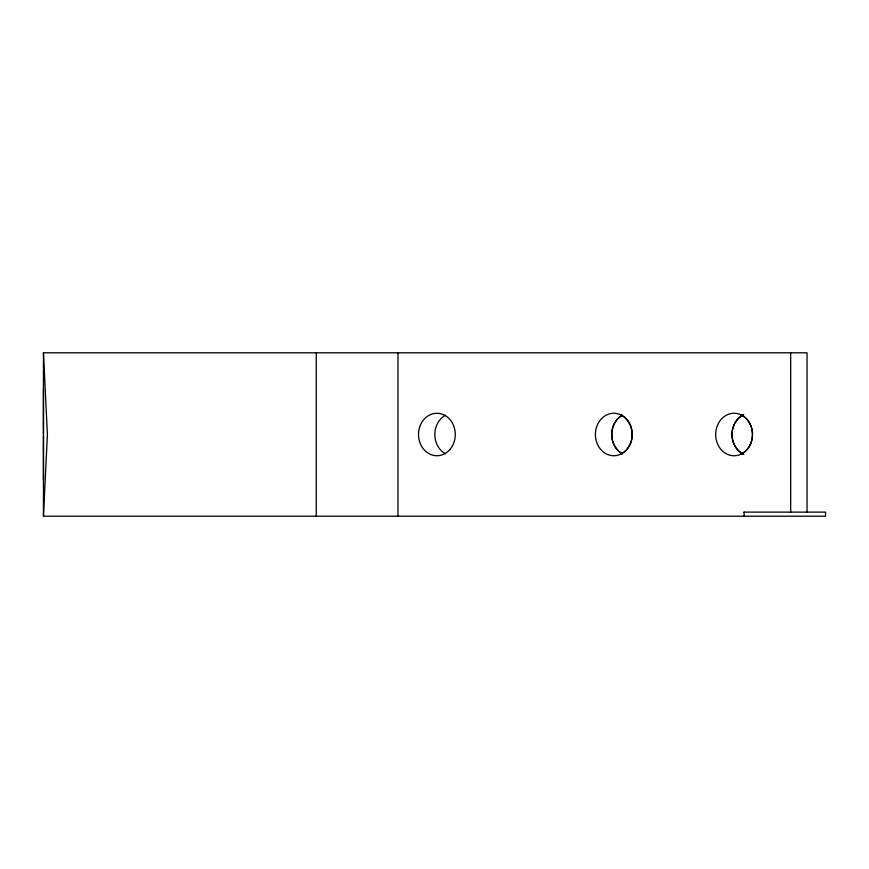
<?xml version="1.0" encoding="UTF-8"?>
<svg xmlns="http://www.w3.org/2000/svg" width="869" height="869" viewBox="0 0 869 869"><rect width="100%" height="100%" fill="white"/><g stroke="black" fill="none" stroke-linecap="round" stroke-linejoin="round"><path stroke-width="1.3" d="M743.864 512.123L825.55 512.123L825.55 516.208L43.45 516.208L43.45 388.758M43.45 516.208L47.404 434.5L43.45 352.792L807.029 352.792L807.029 512.123M790.681 352.792L790.681 512.123M744.125 512.123L744.125 516.208M397.969 352.792L397.969 516.208M316.262 352.792L316.262 516.208M43.45 352.792L43.45 433.381M43.45 435.619L43.45 480.101M445.504 453.781A21.247 18.401 90 0 1 434.826 434.5A21.247 18.401 90 0 1 445.504 415.219M620.553 414.752A21.247 18.401 90 0 1 632.187 434.5A21.247 18.401 90 0 1 620.553 454.248M740.855 414.752A21.247 18.401 90 0 1 752.478 434.5A21.247 18.401 90 0 1 740.855 454.248M449.892 449.523A21.247 18.401 -90 0 0 441.648 413.981A21.247 18.401 -90 0 0 419.119 439.996A21.247 18.401 -90 0 0 449.892 449.523M611.733 434.5A21.247 18.401 -90 0 0 622.291 453.727A21.247 18.401 90 0 1 611.733 434.5A21.247 18.401 -90 0 1 622.291 415.273A21.247 18.401 90 0 0 611.733 434.5M732.024 434.5A21.247 18.401 -90 0 0 743.647 454.248A21.247 18.401 90 0 1 732.024 434.5A21.247 18.401 -90 0 1 743.647 414.752A21.247 18.401 90 0 0 732.024 434.5M629.113 446.253A21.247 18.401 -90 0 0 614.937 413.296A21.247 18.401 -90 0 0 597.307 443.95A21.247 18.401 -90 0 0 629.113 446.253M750.012 445.124A21.247 18.401 -90 0 0 734.077 413.253A21.247 18.401 -90 0 0 718.142 445.124A21.247 18.401 -90 0 0 750.012 445.124"/></g></svg>
